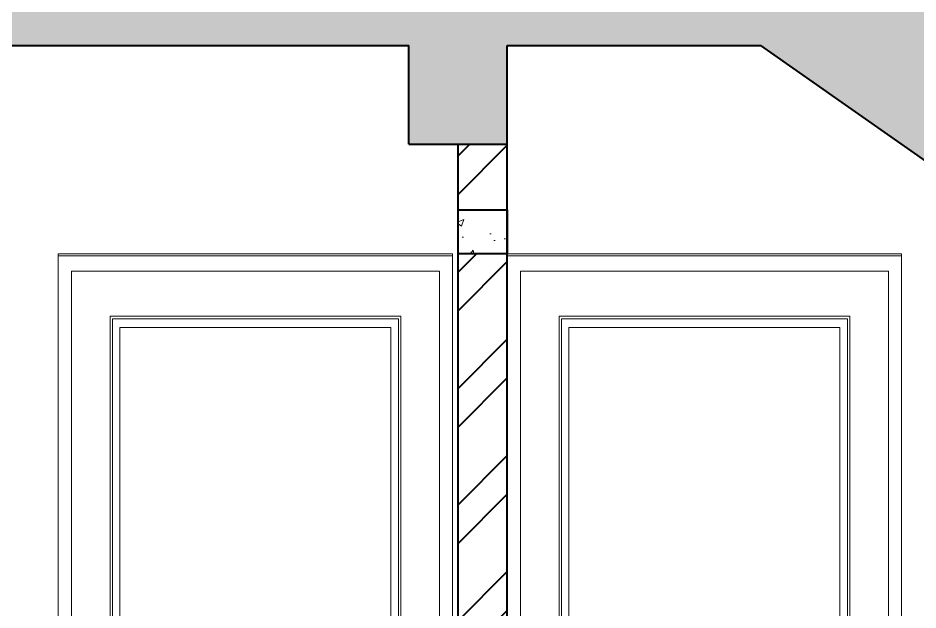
# Model space of a CAD drawing. Header units: inches. Extents: x 85856 to 287200, y -126184 to 75211.
# Drawn here: x 166552.9 to 166635.1, y -24822.1 to -24768.1 of the extents above; entities that cross this region are included whole.
import ezdxf

# ---------------------------------------------------------------- set-up
doc = ezdxf.new("R2010")
doc.units = ezdxf.units.IN
doc.header["$LTSCALE"] = 0.5
doc.header["$MEASUREMENT"] = 0
doc.linetypes.add('CENTER', pattern=[2, 1.25, -0.25, 0.25, -0.25])
for name, color, linetype, lineweight in [('Annotations-Bold.w', 177, 'Continuous', 13), ('wall', 1, 'Continuous', 40), ('window', 4, 'Continuous', 13)]:
    doc.layers.add(name, color=color, linetype=linetype, lineweight=lineweight)
pattern_1 = [(45, (-939.4465, -2465.68), (-5.30330086, 5.30330086), []), (45, (-935.911, -2465.68), (-5.30330086, 5.30330086), [])]

msp = doc.modelspace()

# ---------------------------------------------------------------- hatches: boundary and pattern name
at = {"layer": 'Annotations-Bold.w', "linetype": 'CENTER', "ltscale": 0.3}
h = msp.add_hatch(dxfattribs=at)
h.set_pattern_fill('AR-CONC', color=0, style=0)
h.set_pattern_definition([(50, (10923.528, -2646.63), (7.17260183, -0.62752135), [0.75, -8.25]), (355, (10923.528, -2646.63), (-1.38751334, 7.52192134), [0.6, -6.6]), (100.4514, (10924.1256, -2646.6824), (5.78509382, 6.89439542), [0.6374019, -7.01142112]), (46.1842, (10923.528, -2644.63), (10.6724105, -1.65519014), [1.125, -12.375]), (96.6356, (10924.417, -2644.768), (9.34662706, 9.7411787), [0.9561029, -10.51713]), (351.1842, (10923.528, -2644.63), (9.34661945, 9.741186), [0.9, -9.9]), (21, (10924.528, -2645.13), (5.96907052, -4.0261889), [0.75, -8.25]), (326, (10924.528, -2645.13), (2.43315332, 7.25150045), [0.6, -6.6]), (71.4514, (10925.025, -2645.4656), (8.4022263, 3.22530497), [0.6374019, -7.01142112]), (37.5, (10923.5279, -2646.63), (0.121598553, 3.32893854), [0, -6.52, 0, -6.7, 0, -6.625]), (7.5, (10923.528, -2646.63), (2.630695374, 3.94411712), [0, -3.82, 0, -6.37, 0, -2.525]), (327.5, (10921.2979, -2646.63), (5.33822436, -0.225548717), [0, -2.5, 0, -7.8, 0, -10.35]), (317.5, (10920.298, -2646.63), (5.8318617, 1.00104982), [0, -3.25, 0, -5.18, 0, -7.35])])
h.paths.add_polyline_path([(166436.573, -24765.647), (166436.573, -24770.647), (166457.573, -24770.647), (166457.573, -24779.647), (166466.573, -24779.647), (166466.573, -24770.647), (166588.573, -24770.647), (166588.573, -24779.647), (166597.573, -24779.647), (166597.573, -24770.647), (166620.711, -24770.647), (166674.997, -24808.647), (166725.573, -24808.647), (166725.573, -24803.647), (166676.573, -24803.647), (166676.573, -24796.647), (166666.573, -24796.647), (166666.573, -24789.647), (166656.573, -24789.647), (166656.573, -24782.647), (166646.573, -24782.647), (166646.573, -24775.647), (166636.573, -24775.647), (166636.573, -24765.647)])
h = msp.add_hatch(dxfattribs=at)
h.set_pattern_fill('AR-CONC', color=0, style=0)
h.set_pattern_definition([(50, (-939.4465, -2465.68), (7.17260183, -0.62752135), [0.75, -8.25]), (355, (-939.4465, -2465.68), (-1.38751334, 7.52192134), [0.6, -6.6]), (100.4514445, (-938.849, -2465.7326), (5.78508847, 6.8943999), [0.63740192, -7.01142112]), (46.1842, (-939.4465, -2463.68), (10.6724133, -1.6551928), [1.125, -12.375]), (96.6356355, (-938.557, -2463.818), (9.34661946, 9.741186), [0.9561034, -10.5171376]), (351.184164, (-939.447, -2463.68), (9.34661945, 9.741186), [0.9, -9.9]), (21, (-938.4465, -2464.18), (5.96907052, -4.0261889), [0.75, -8.25]), (326, (-938.4465, -2464.18), (2.43315332, 7.25150045), [0.6, -6.6]), (71.4514447, (-937.949, -2464.516), (8.40222377, 3.22531153), [0.6374019, -7.01142112]), (37.5, (-939.4465, -2465.6803), (0.121598553, 3.32893854), [0, -6.52, 0, -6.7, 0, -6.625]), (7.5, (-939.4465, -2465.6803), (2.630695374, 3.94411712), [0, -3.82, 0, -6.37, 0, -2.525]), (327.5, (-941.6765, -2465.6803), (5.33822436, -0.225548717), [0, -2.5, 0, -7.8, 0, -10.35]), (317.5, (-942.6765, -2465.6803), (5.83186169, 1.00104982), [0, -3.25, 0, -5.18, 0, -7.35])])
h.paths.add_polyline_path([(166593.073, -24785.647), (166593.073, -24789.647), (166597.573, -24789.647), (166597.573, -24785.647)])
at = {"layer": 'wall'}
h = msp.add_hatch(dxfattribs=at)
h.set_pattern_fill('ANSI32', color=256, scale=20, style=0)
h.set_pattern_definition(pattern_1)
h.paths.add_polyline_path([(166597.573, -24785.647), (166597.573, -24779.647), (166593.073, -24779.647), (166593.073, -24785.647)])
h = msp.add_hatch(dxfattribs=at)
h.set_pattern_fill('ANSI32', color=256, scale=20, style=0)
h.set_pattern_definition(pattern_1)
h.paths.add_polyline_path([(166597.573, -24789.647), (166593.073, -24789.647), (166593.073, -24843.647), (166597.573, -24843.647)])

# ---------------------------------------------------------------- linework, layer by layer
for p, q in [((166466.573, -24770.647), (166588.573, -24770.647)), ((166588.573, -24779.647), (166588.573, -24770.647)), ((166588.573, -24779.647), (166588.573, -24770.647)), ((166597.573, -24873.647), (166597.573, -24770.647)), ((166597.573, -24770.647), (166620.711, -24770.647)), ((166597.573, -24873.647), (166597.573, -24770.647)), ((166597.573, -24770.647), (166620.711, -24770.647)), ((166597.573, -24771.647), (166597.573, -24770.647)), ((166674.997, -24808.647), (166620.711, -24770.647)), ((166588.573, -24779.647), (166597.573, -24779.647)), ((166588.573, -24779.647), (166597.573, -24779.647)), ((166593.073, -24873.647), (166593.073, -24779.647))]:
    msp.add_line(p, q, dxfattribs=at)
msp.add_lwpolyline([(166597.573, -24789.647), (166593.073, -24789.647), (166593.073, -24785.647), (166597.573, -24785.647)], close=True, dxfattribs=at)
at = {"layer": 'window'}
for p, q in [((166556.573, -24789.832), (166556.573, -24789.647)), ((166556.573, -24789.647), (166592.573, -24789.647)), ((166592.573, -24789.832), (166556.573, -24789.832)), ((166556.573, -24873.647), (166556.573, -24789.832)), ((166592.573, -24789.647), (166592.573, -24789.832)), ((166592.573, -24873.647), (166592.573, -24789.832)), ((166597.573, -24789.832), (166597.573, -24789.647)), ((166597.573, -24789.647), (166633.573, -24789.647)), ((166633.573, -24789.832), (166597.573, -24789.832)), ((166597.573, -24873.647), (166597.573, -24789.832)), ((166633.573, -24789.647), (166633.573, -24789.832)), ((166633.573, -24873.647), (166633.573, -24789.832)), ((166557.778, -24791.229), (166591.368, -24791.229)), ((166557.778, -24791.229), (166557.778, -24873.647)), ((166591.368, -24873.647), (166591.368, -24791.229)), ((166598.778, -24791.229), (166632.368, -24791.229)), ((166598.778, -24791.229), (166598.778, -24873.647)), ((166632.368, -24873.647), (166632.368, -24791.229)), ((166561.303, -24795.332), (166561.303, -24873.647)), ((166561.303, -24795.332), (166587.843, -24795.332)), ((166561.513, -24795.577), (166587.633, -24795.577)), ((166561.513, -24873.647), (166561.513, -24795.577)), ((166587.633, -24795.577), (166587.633, -24873.647)), ((166587.843, -24873.647), (166587.843, -24795.332)), ((166602.303, -24795.332), (166602.303, -24873.647)), ((166602.303, -24795.332), (166628.843, -24795.332)), ((166602.513, -24795.577), (166628.633, -24795.577)), ((166602.513, -24873.647), (166602.513, -24795.577)), ((166628.633, -24795.577), (166628.633, -24873.647)), ((166628.843, -24873.647), (166628.843, -24795.332)), ((166562.203, -24796.38), (166586.943, -24796.38)), ((166562.203, -24796.38), (166562.203, -24873.647)), ((166586.943, -24873.647), (166586.943, -24796.38)), ((166603.203, -24796.38), (166627.943, -24796.38)), ((166603.203, -24796.38), (166603.203, -24873.647)), ((166627.943, -24873.647), (166627.943, -24796.38))]:
    msp.add_line(p, q, dxfattribs=at)

doc.saveas('drawing.dxf')
